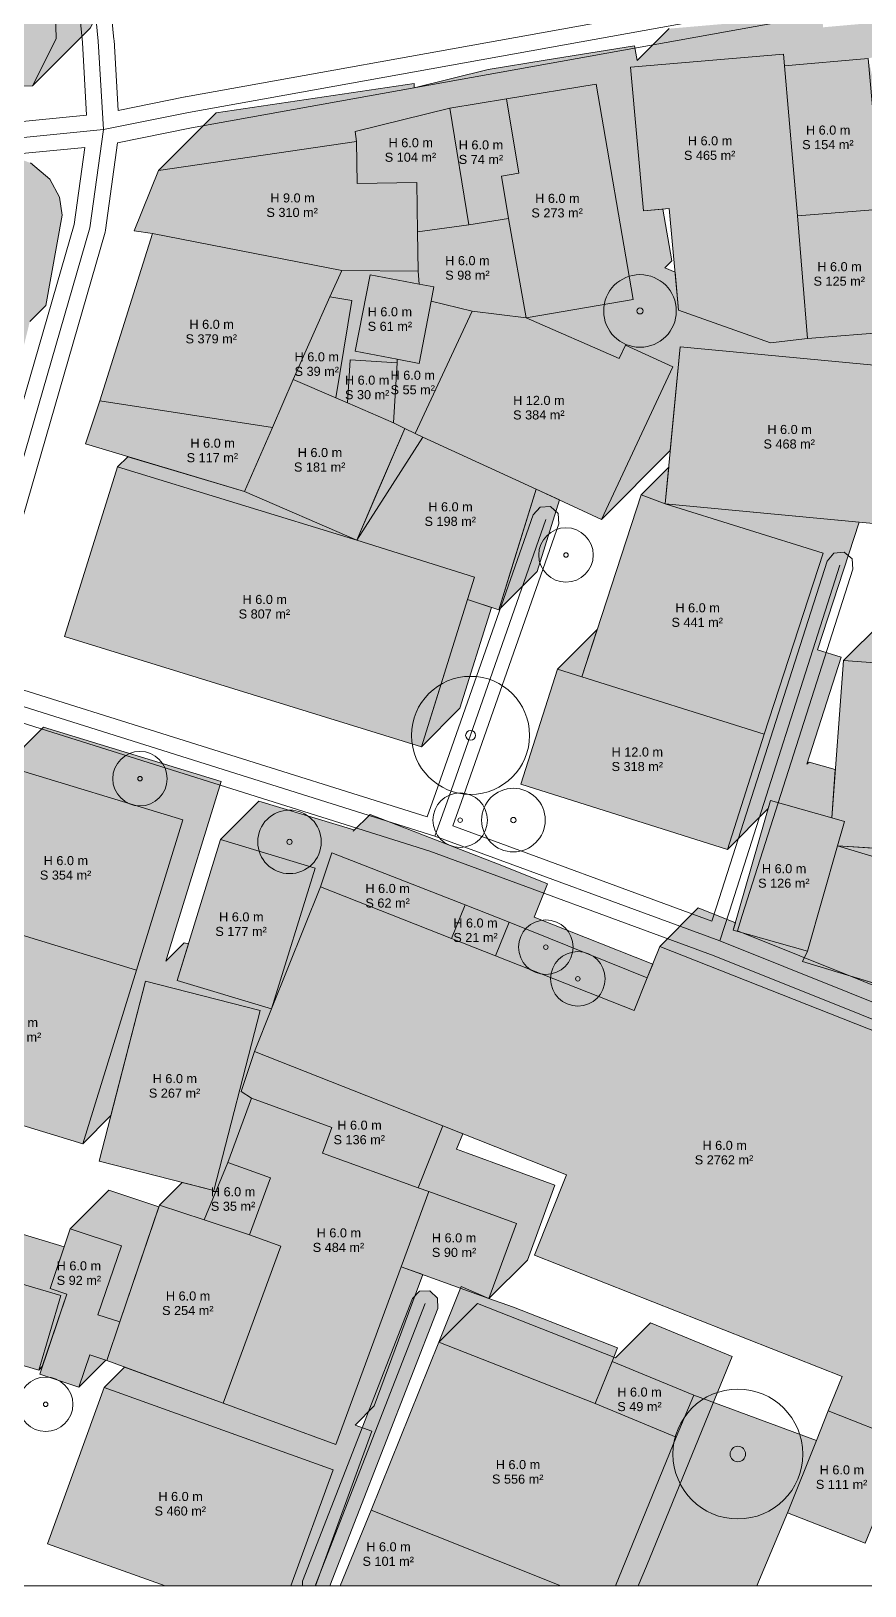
# Model space of a CAD drawing. Header units: metres. Extents: x -4 to 969, y -5 to 964.
# Drawn here: x 323.6 to 415.4, y 0 to 171.2 of the extents above; entities that cross this region are included whole.
import ezdxf

# ---------------------------------------------------------------- set-up
doc = ezdxf.new("R2010")
doc.units = ezdxf.units.M
doc.header["$MEASUREMENT"] = 0
for name, color, linetype, lineweight, true_color in [('TPX_BUILDING_AREAS_TEXT', 7, 'CONTINUOUS', 0, 0x000000), ('TPX_BUILDING_HEIGHTS_TEXT', 7, 'CONTINUOUS', 0, 0x000000), ('TPX_BUILDINGS', 7, 'CONTINUOUS', 0, 0x000000), ('TPX_BUILDINGS_HATCH', 7, 'CONTINUOUS', 0, 0xf0f0f0), ('TPX_BUILDINGS_SHADOWS_HATCH', 7, 'CONTINUOUS', 0, 0x000000), ('TPX_BUILDINGS_SHADOWS_OUTLINES', 7, 'CONTINUOUS', 0, 0x000000), ('TPX_FRAME_PROJECT', 7, 'CONTINUOUS', 0, 0x000000), ('TPX_ROADS_AXES', 7, 'CONTINUOUS', 0, 0x323232), ('TPX_ROADS_CONTOURS', 7, 'CONTINUOUS', 0, 0x646464), ('TPX_ROADS_HATCH', 7, 'CONTINUOUS', 0, 0xc8c8c8), ('TPX_VEGETATION_GREEN_SPACES', 7, 'CONTINUOUS', 0, 0x58ba48), ('TPX_VEGETATION_GREEN_SPACES_HATCH', 7, 'CONTINUOUS', 0, 0x58ba48), ('TPX_VEGETATION_TREES_INDIVIDUAL', 7, 'CONTINUOUS', 0, 0x136734)]:
    doc.layers.add(name, color=color, linetype=linetype, lineweight=lineweight, true_color=true_color)
doc.styles.add('TPX_TEXTE', font='arial.ttf')

# ---------------------------------------------------------------- blocks, each defined once
blk = doc.blocks.new('TREETR005_CR065')
at = {"layer": 'TPX_VEGETATION_TREES_INDIVIDUAL'}
for radius in [6.5, 0.542]:
    blk.add_circle((0, 0, 0.04), radius, dxfattribs=at)
blk = doc.blocks.new('TREETR003_CR040')
at = {"layer": 'TPX_VEGETATION_TREES_INDIVIDUAL'}
for radius in [4, 0.333]:
    blk.add_circle((0, 0, 0.04), radius, dxfattribs=at)
blk = doc.blocks.new('TREETR003_CR030')
at = {"layer": 'TPX_VEGETATION_TREES_INDIVIDUAL'}
for radius in [3, 0.25]:
    blk.add_circle((0, 0, 0.04), radius, dxfattribs=at)
blk = doc.blocks.new('TREETR003_CR035')
at = {"layer": 'TPX_VEGETATION_TREES_INDIVIDUAL'}
for radius in [3.5, 0.292]:
    blk.add_circle((0, 0, 0.04), radius, dxfattribs=at)
blk = doc.blocks.new('TREETR009_CR072')
at = {"layer": 'TPX_VEGETATION_TREES_INDIVIDUAL'}
for radius in [7.15, 0.851]:
    blk.add_circle((0, 0, 0.04), radius, dxfattribs=at)

msp = doc.modelspace()

# ---------------------------------------------------------------- hatches: boundary and pattern name
at = {"layer": 'TPX_BUILDINGS_HATCH'}
for points in [[(326.28, 178.39), (299.49, 177.69), (299.75, 169.47), (299.9, 164.49), (323.71, 165.21), (326.33, 170.39), (326.2, 174.75), (327.79, 174.8), (327.71, 177.21), (327.68, 178.42), (326.28, 178.39)], [(406.41, 168.7), (389.57, 167.25), (390.98, 151.44), (393.84, 151.7), (394.85, 140.51), (404.98, 136.9), (409.05, 137.37), (407.96, 150.87), (406.53, 167.41), (406.41, 168.7)], [(415.74, 168.22), (406.53, 167.41), (407.96, 150.87), (417.19, 151.61), (416.84, 155.92), (415.74, 168.22)], [(377.25, 155.57), (375.37, 155.27), (376.14, 150.6), (378.06, 139.66), (389.86, 141.68), (385.78, 165.37), (375.9, 163.78), (377.25, 155.57)], [(369.65, 162.75), (359.25, 160.19), (359.38, 159.08), (359.48, 154.44), (366.02, 154.57), (366.12, 149.14), (371.77, 149.89), (369.65, 162.75)], [(375.9, 163.78), (369.65, 162.75), (371.77, 149.89), (376.14, 150.6), (375.37, 155.27), (377.25, 155.57), (375.9, 163.78)], [(337.59, 155.87), (334.91, 149.25), (336.94, 148.94), (357.77, 144.85), (366.19, 144.81), (366.12, 149.14), (366.02, 154.57), (359.48, 154.44), (359.38, 159.08), (337.59, 155.87)], [(417.19, 151.61), (407.96, 150.87), (409.05, 137.37), (418.28, 138.11), (417.76, 144.54), (417.19, 151.61)], [(371.77, 149.89), (366.12, 149.14), (366.19, 144.81), (366.28, 143.37), (367.92, 143.05), (367.62, 141.48), (372.14, 140.4), (378.06, 139.66), (376.14, 150.6), (371.77, 149.89)], [(336.94, 148.94), (331.11, 130.52), (350.12, 127.57), (352.42, 132.86), (356.47, 141.95), (357.77, 144.85), (336.94, 148.94)], [(360.9, 144.39), (359.26, 135.98), (363.88, 135.1), (366.29, 134.64), (367.62, 141.48), (367.92, 143.05), (366.28, 143.37), (360.9, 144.39)], [(356.47, 141.95), (352.42, 132.86), (357.11, 130.84), (358.87, 141.56), (356.47, 141.95)], [(363.88, 134.71), (363.48, 128.09), (364.7, 127.47), (365.84, 126.91), (372.14, 140.4), (367.62, 141.48), (366.29, 134.64), (363.88, 135.1), (363.88, 134.71)], [(372.14, 140.4), (365.84, 126.91), (366.71, 126.52), (379.17, 120.78), (386.37, 117.46), (394.22, 134.26), (389.02, 136.65), (388.31, 135.16), (378.06, 139.66), (372.14, 140.4)], [(395.03, 136.47), (393.39, 119.18), (420.19, 116.65), (421.85, 133.94), (395.03, 136.47)], [(358.69, 135.03), (358.4, 130.28), (363.48, 128.09), (363.88, 134.71), (358.69, 135.03)], [(350.12, 127.57), (347.04, 120.51), (359.42, 115.17), (364.7, 127.47), (363.48, 128.09), (358.4, 130.28), (357.11, 130.84), (352.42, 132.86), (350.12, 127.57)], [(331.11, 130.52), (329.53, 125.76), (347.04, 120.51), (350.12, 127.57), (331.11, 130.52)], [(366.71, 126.52), (359.42, 115.17), (372.38, 111.11), (371.61, 108.64), (375.05, 107.48), (379.17, 120.78), (366.71, 126.52)], [(333.08, 123.25), (327.23, 104.54), (366.53, 92.4), (371.61, 108.64), (372.38, 111.11), (359.42, 115.17), (333.08, 123.25)], [(390.73, 120.17), (384.2, 100.13), (404.28, 93.79), (410.78, 113.73), (393.39, 119.18), (390.73, 120.17)], [(413.03, 101.9), (411.72, 84.58), (413.15, 84.17), (412.38, 81.51), (427.4, 80.51), (428.92, 100.73), (413.03, 101.9)], [(381.53, 100.97), (377.47, 88.28), (400.23, 81.11), (404.28, 93.79), (384.2, 100.13), (381.53, 100.97)], [(320.69, 90.33), (315.58, 73.79), (335.15, 67.82), (340.26, 84.36), (320.69, 90.33)], [(404.99, 86.49), (400.89, 72.2), (409.05, 69.89), (412.38, 81.51), (413.15, 84.17), (411.72, 84.58), (404.99, 86.49)], [(344.41, 82.2), (339.64, 66.68), (350.03, 63.55), (354.85, 79.03), (344.41, 82.2)], [(356.67, 80.73), (355.42, 77), (369.84, 71.31), (371.35, 75.02), (356.67, 80.73)], [(409.05, 69.89), (408.51, 68.75), (428.61, 62.68), (432.5, 75.43), (426.76, 77.16), (412.38, 81.51), (409.05, 69.89)], [(350.03, 63.55), (348.15, 58.84), (368.9, 50.66), (382.52, 45.28), (378.99, 36.44), (412.86, 23.07), (411.35, 19.27), (419.89, 15.9), (427.45, 12.92), (442.57, 50.76), (392.78, 70.42), (391.4, 66.96), (389.96, 63.38), (374.7, 69.39), (369.84, 71.31), (355.42, 77), (350.03, 63.55)], [(315.58, 73.79), (309.66, 54.66), (329.24, 48.69), (335.15, 67.82), (315.58, 73.79)], [(371.35, 75.02), (369.84, 71.31), (374.7, 69.39), (376.2, 73.09), (371.35, 75.02)], [(336.16, 66.59), (331.05, 46.76), (343.67, 43.55), (348.79, 63.38), (336.16, 66.59)], [(348.15, 58.84), (346.68, 54.44), (347.84, 53.71), (356.69, 50.5), (355.64, 47.67), (366.17, 43.85), (368.9, 50.66), (348.15, 58.84)], [(351.06, 37.41), (344.69, 20.11), (357.11, 15.59), (364.32, 35.15), (367.36, 43.42), (366.17, 43.85), (355.64, 47.67), (356.69, 50.5), (347.84, 53.71), (345.23, 46.63), (349.91, 44.93), (347.61, 38.66), (351.06, 37.41)], [(345.23, 46.63), (342.62, 40.3), (347.61, 38.66), (349.91, 44.93), (345.23, 46.63)], [(367.36, 43.42), (364.32, 35.15), (373.96, 31.64), (377.01, 39.91), (367.36, 43.42)], [(333.32, 29.07), (331.88, 24.82), (344.69, 20.11), (351.06, 37.41), (347.61, 38.66), (342.62, 40.3), (337.7, 41.94), (333.32, 29.07)], [(327.5, 32.14), (324.5, 23.32), (328.81, 21.87), (330.02, 25.44), (331.88, 24.82), (333.32, 29.07), (330.91, 29.87), (333.5, 37.45), (327.87, 39.34), (325.65, 32.76), (327.5, 32.14)], [(309.16, 37.2), (306.71, 28.98), (315.82, 26.29), (324.39, 23.76), (326.84, 31.97), (318.47, 34.45), (309.16, 37.2)], [(368.47, 26.86), (361, 8.33), (381.91, 0), (387.91, 0), (394.59, 16.38), (385.68, 20.08), (368.47, 26.86)], [(387.53, 24.73), (385.68, 20.08), (394.59, 16.38), (396.53, 21.01), (387.53, 24.73)], [(331.61, 21.86), (325.35, 4.65), (338.3, 0), (352.17, 0), (356.82, 12.8), (331.61, 21.86)], [(410.05, 16.03), (406.86, 8.06), (415.4, 4.69), (416.24, 6.78), (418.01, 11.21), (419.89, 15.9), (411.35, 19.27), (410.05, 16.03)], [(361, 8.33), (357.59, 0), (381.91, 0), (361, 8.33)]]:
    msp.add_hatch(color=256, dxfattribs=at).paths.add_polyline_path(points)
at = {"layer": 'TPX_BUILDINGS_SHADOWS_HATCH'}
for points in [[(292.43, 197.82), (292.37, 189.71), (302.66, 189.99), (302.8, 184.3), (322.85, 184.84), (322.93, 181.87), (326.29, 179.78), (326.28, 178.39), (327.68, 178.42), (327.79, 174.8), (326.2, 174.75), (326.33, 170.39), (323.71, 165.21), (330.07, 171.57), (332.7, 176.76), (332.61, 179.62), (334.15, 181.16), (334.04, 184.79), (332.64, 184.75), (329.5, 184.67), (327.17, 186.11), (327.09, 189.08), (307.05, 188.55), (306.9, 194.23), (303.14, 194.13), (303, 199.4), (292.43, 197.82)], [(357.77, 144.85), (356.47, 141.95), (358.87, 141.56), (357.11, 130.84), (358.4, 130.28), (358.69, 135.03), (363.88, 134.71), (363.88, 135.1), (359.26, 135.98), (360.9, 144.39), (366.28, 143.37), (366.19, 144.81), (357.77, 144.85)], [(361.52, 120.07), (359.42, 115.17), (366.71, 126.52), (365.84, 126.91), (364.7, 127.47), (361.52, 120.07)], [(334.19, 124.36), (333.08, 123.25), (359.42, 115.17), (347.04, 120.51), (334.19, 124.36)], [(393.77, 123.21), (390.73, 120.17), (393.39, 119.18), (393.77, 123.21)], [(376.64, 112.62), (375.05, 107.48), (379.3, 111.72), (381.73, 119.6), (379.17, 120.78), (376.64, 112.62)], [(414.76, 117.16), (393.39, 119.18), (410.78, 113.73), (404.28, 93.79), (400.23, 81.11), (404.74, 85.62), (404.99, 86.49), (411.72, 84.58), (412.12, 89.91), (409.23, 90.73), (409, 90.5), (412.76, 102.28), (410.17, 103.1), (414.76, 117.16)], [(368.12, 97.47), (366.53, 92.4), (370.78, 96.65), (374.25, 107.75), (371.61, 108.64), (368.12, 97.47)], [(385.89, 105.33), (381.53, 100.97), (384.2, 100.13), (385.89, 105.33)], [(415.35, 81.31), (412.38, 81.51), (426.76, 77.16), (432.5, 75.43), (428.61, 62.68), (432.85, 66.92), (436.75, 79.67), (431, 81.4), (428.92, 82.03), (431.64, 84.75), (432.93, 101.95), (418.57, 103.91), (418.84, 106.03), (417.27, 106.14), (413.03, 101.9), (428.92, 100.73), (427.4, 80.51), (415.35, 81.31)], [(324.93, 94.57), (320.69, 90.33), (340.26, 84.36), (335.15, 67.82), (329.24, 48.69), (332.35, 51.8), (336.16, 66.59), (348.79, 63.38), (343.67, 43.55), (340.19, 44.44), (337.7, 41.94), (342.62, 40.3), (345.23, 46.63), (347.84, 53.71), (346.68, 54.44), (348.15, 58.84), (350.03, 63.55), (339.64, 66.68), (340.88, 70.71), (340.4, 70.83), (338.39, 68.81), (339.39, 72.06), (344.5, 88.6), (324.93, 94.57)], [(348.65, 86.44), (344.41, 82.2), (354.85, 79.03), (350.03, 63.55), (355.42, 77), (356.67, 80.73), (371.35, 75.02), (376.2, 73.09), (374.7, 69.39), (389.96, 63.38), (391.4, 66.96), (392.01, 68.49), (378.94, 73.64), (380.44, 77.33), (375.59, 79.27), (360.91, 84.97), (359.04, 83.11), (359.1, 83.28), (348.65, 86.44)], [(397.02, 74.66), (392.78, 70.42), (442.57, 50.76), (427.45, 12.92), (423.8, 3.81), (428.05, 8.06), (431.69, 17.17), (446.81, 55.01), (423.37, 64.26), (408.51, 68.75), (409.05, 69.89), (400.89, 72.2), (401.13, 73.04), (397.02, 74.66)], [(368.9, 50.66), (366.17, 43.85), (367.36, 43.42), (377.01, 39.91), (373.96, 31.64), (378.21, 35.88), (381.25, 44.15), (371.6, 47.66), (370.41, 48.09), (371.09, 49.79), (368.9, 50.66)], [(332.11, 43.58), (327.87, 39.34), (333.5, 37.45), (330.91, 29.87), (333.32, 29.07), (337.63, 41.73), (332.11, 43.58)], [(313.41, 41.44), (309.16, 37.2), (318.47, 34.45), (326.84, 31.97), (324.39, 23.76), (324.79, 24.15), (327.5, 32.14), (325.65, 32.76), (327.2, 37.36), (322.71, 38.69), (313.41, 41.44)], [(333.85, 24.09), (331.61, 21.86), (356.82, 12.8), (352.17, 0), (354.87, 0), (361.07, 17.05), (359.23, 17.71), (361.35, 19.83), (366.68, 34.29), (364.32, 35.15), (357.11, 15.59), (344.69, 20.11), (333.85, 24.09)], [(372.71, 31.1), (368.47, 26.86), (385.68, 20.08), (387.53, 24.73), (396.53, 21.01), (394.59, 16.38), (387.91, 0), (390.4, 0), (391.31, 2.18), (398.84, 20.62), (400.77, 25.25), (391.77, 28.98), (387.91, 25.12), (372.71, 31.1)], [(330.02, 25.44), (328.81, 21.87), (331.79, 24.85), (330.02, 25.44)]]:
    msp.add_hatch(color=256, dxfattribs=at).paths.add_polyline_path(points)
h = msp.add_hatch(color=256, dxfattribs=at)
h.paths.add_polyline_path([(343.95, 162.24), (337.59, 155.87), (359.38, 159.08), (359.25, 160.19), (369.65, 162.75), (375.9, 163.78), (385.78, 165.37), (389.86, 141.68), (378.06, 139.66), (388.31, 135.16), (389.02, 136.65), (394.22, 134.26), (386.37, 117.46), (393.94, 125.03), (395.03, 136.47), (421.85, 133.94), (420.19, 116.65), (422.72, 134.03), (430.49, 132.98), (431.27, 137.59), (446.22, 134.57), (443.28, 118.73), (446.67, 122.12), (445.9, 122.21), (447.36, 134.58), (447.93, 139.33), (435.6, 141.82), (436.17, 142.38), (435.82, 144.11), (433.59, 143.87), (433.04, 148.92), (440.95, 149.77), (440.54, 153.51), (437.28, 153.16), (434.54, 150.42), (434.53, 150.48), (435.81, 151.77), (435.52, 152.76), (435, 155.23), (434.75, 156.42), (434.67, 156.41), (434.4, 157.83), (433.81, 157.71), (434.32, 158.22), (431.63, 171.98), (444.97, 174.42), (457.4, 176.58), (468.46, 178.67), (480.59, 181.44), (502.59, 184.78), (502.14, 161.6), (501.65, 152.32), (505.89, 156.56), (506.38, 165.84), (506.83, 189.02), (484.83, 185.69), (472.7, 182.91), (461.64, 180.82), (449.21, 178.66), (435.87, 176.23), (433.05, 173.4), (432.59, 175.39), (419.98, 172.47), (410.78, 171.65), (410.65, 172.95), (393.81, 171.5), (390.3, 167.98), (390.02, 169.62), (380.15, 168.02), (373.9, 166.99), (365.75, 164.99), (365.74, 165.45), (343.95, 162.24)])
h.paths.add_polyline_path([(389.57, 167.25), (406.41, 168.7), (406.53, 167.41), (415.74, 168.22), (428.35, 171.14), (431.92, 155.82), (424.92, 154.2), (423.91, 158.55), (418.32, 157.26), (415.74, 168.22), (416.84, 155.92), (420.51, 156.71), (421, 154.44), (424.07, 155.08), (424.31, 153.93), (426.35, 154.35), (426.66, 152.86), (430.2, 153.6), (430.76, 150.99), (431.28, 148.52), (431.57, 147.52), (430.09, 147.22), (431.92, 138.14), (431.78, 138.11), (431.35, 137.68), (430.32, 137.82), (420.29, 135.82), (419.69, 138.79), (419.02, 138.85), (419.57, 139.4), (419.34, 140.52), (421.38, 140.93), (420.49, 145.32), (417.76, 144.54), (418.28, 138.11), (409.05, 137.37), (404.98, 136.9), (394.85, 140.51), (394.47, 144.67), (393.35, 145.16), (394.1, 145.92), (393.12, 151.63), (390.98, 151.44), (389.57, 167.25)], flags=16)
h = msp.add_hatch(color=256, dxfattribs=at)
h.paths.add_polyline_path([(273.63, 155.07), (269.39, 150.83), (284.88, 151.23), (281.61, 137.72), (281.26, 135.63), (285.94, 134.01), (288.14, 133.29), (288.52, 135.35), (295.02, 133.2), (294.46, 131.84), (308.88, 126.16), (317.6, 122.71), (313.65, 106.85), (310, 93.63), (305.42, 77.58), (309.67, 81.82), (314.24, 97.87), (317.9, 111.09), (321.84, 126.95), (319.85, 127.74), (320.8, 128.7), (323.41, 139.24), (325.17, 141), (326.96, 150.97), (326.69, 152.96), (325.61, 154.92), (323.48, 156.71), (320.9, 157.67), (292.34, 157.24), (288.66, 153.57), (289.12, 155.48), (273.63, 155.07)])
h.paths.add_polyline_path([(285.44, 137.42), (285.9, 139.73), (285.5, 139.87), (285.86, 141.97), (286.86, 146.13), (286.8, 146.14), (288.1, 153), (316.65, 153.42), (319.24, 152.47), (321.37, 150.67), (322.45, 148.72), (322.72, 146.73), (320.93, 136.76), (298.56, 142.91), (287.66, 145.91), (287.02, 145.27), (298.78, 142.04), (295.53, 134.08), (285.44, 137.42)], flags=16)
h.paths.add_polyline_path([(296.15, 132.87), (296.7, 134.23), (299.95, 142.19), (319.6, 136.76), (316.56, 124.45), (310.56, 127.18), (296.15, 132.87)], flags=16)
at = {"layer": 'TPX_ROADS_HATCH'}
msp.add_hatch(color=256, dxfattribs=at).paths.add_polyline_path([(365.54, 31.64), (353.44, 0.54), (353.45, 0), (356.44, 0), (368.33, 30.56), (368.31, 31.7), (367.48, 32.5), (366.33, 32.47), (365.54, 31.64)])
at = {"layer": 'TPX_VEGETATION_GREEN_SPACES_HATCH'}
for points in [[(376.2, 73.09), (374.7, 69.39), (389.96, 63.38), (391.4, 66.96), (376.2, 73.09)], [(370.91, 32.98), (368.47, 26.86), (385.68, 20.08), (387.53, 24.73), (388.12, 26.21), (376.69, 30.71), (373.96, 31.64), (370.91, 32.98)], [(394.59, 16.38), (387.91, 0), (403.46, 0), (406.86, 8.06), (410.05, 16.03), (396.53, 21.01), (394.59, 16.38)]]:
    msp.add_hatch(color=256, dxfattribs=at).paths.add_polyline_path(points)

# ---------------------------------------------------------------- linework, layer by layer
at = {"layer": 'TPX_BUILDINGS', "elevation": 0.04}
for points in [[(326.28, 178.39), (299.49, 177.69), (299.75, 169.47), (299.9, 164.49), (323.71, 165.21), (326.33, 170.39), (326.2, 174.75), (327.79, 174.8), (327.71, 177.21), (327.68, 178.42)], [(406.41, 168.7), (389.57, 167.25), (390.98, 151.44), (393.84, 151.7), (394.85, 140.51), (404.98, 136.9), (409.05, 137.37), (407.96, 150.87), (406.53, 167.41)], [(415.74, 168.22), (406.53, 167.41), (407.96, 150.87), (417.19, 151.61), (416.84, 155.92)], [(377.25, 155.57), (375.37, 155.27), (376.14, 150.6), (378.06, 139.66), (389.86, 141.68), (385.78, 165.37), (375.9, 163.78)], [(369.65, 162.75), (359.25, 160.19), (359.38, 159.08), (359.48, 154.44), (366.02, 154.57), (366.12, 149.14), (371.77, 149.89)], [(375.9, 163.78), (369.65, 162.75), (371.77, 149.89), (376.14, 150.6), (375.37, 155.27), (377.25, 155.57)], [(337.59, 155.87), (334.91, 149.25), (336.94, 148.94), (357.77, 144.85), (366.19, 144.81), (366.12, 149.14), (366.02, 154.57), (359.48, 154.44), (359.38, 159.08)], [(417.19, 151.61), (407.96, 150.87), (409.05, 137.37), (418.28, 138.11), (417.76, 144.54)], [(371.77, 149.89), (366.12, 149.14), (366.19, 144.81), (366.28, 143.37), (367.92, 143.05), (367.62, 141.48), (372.14, 140.4), (378.06, 139.66), (376.14, 150.6)], [(336.94, 148.94), (331.11, 130.52), (350.12, 127.57), (352.42, 132.86), (356.47, 141.95), (357.77, 144.85)], [(360.9, 144.39), (359.26, 135.98), (363.88, 135.1), (366.29, 134.64), (367.62, 141.48), (367.92, 143.05), (366.28, 143.37)], [(356.47, 141.95), (352.42, 132.86), (357.11, 130.84), (358.87, 141.56)], [(363.88, 134.71), (363.48, 128.09), (364.7, 127.47), (365.84, 126.91), (372.14, 140.4), (367.62, 141.48), (366.29, 134.64), (363.88, 135.1)], [(372.14, 140.4), (365.84, 126.91), (366.71, 126.52), (379.17, 120.78), (386.37, 117.46), (394.22, 134.26), (389.02, 136.65), (388.31, 135.16), (378.06, 139.66)], [(395.03, 136.47), (393.39, 119.18), (420.19, 116.65), (421.85, 133.94)], [(358.69, 135.03), (358.4, 130.28), (363.48, 128.09), (363.88, 134.71)], [(350.12, 127.57), (347.04, 120.51), (359.42, 115.17), (364.7, 127.47), (363.48, 128.09), (358.4, 130.28), (357.11, 130.84), (352.42, 132.86)], [(331.11, 130.52), (329.53, 125.76), (347.04, 120.51), (350.12, 127.57)], [(366.71, 126.52), (359.42, 115.17), (372.38, 111.11), (371.61, 108.64), (375.05, 107.48), (379.17, 120.78)], [(333.08, 123.25), (327.23, 104.54), (366.53, 92.4), (371.61, 108.64), (372.38, 111.11), (359.42, 115.17)], [(390.73, 120.17), (384.2, 100.13), (404.28, 93.79), (410.78, 113.73), (393.39, 119.18)], [(413.03, 101.9), (411.72, 84.58), (413.15, 84.17), (412.38, 81.51), (427.4, 80.51), (428.92, 100.73)], [(381.53, 100.97), (377.47, 88.28), (400.23, 81.11), (404.28, 93.79), (384.2, 100.13)], [(320.69, 90.33), (315.58, 73.79), (335.15, 67.82), (340.26, 84.36)], [(404.99, 86.49), (400.89, 72.2), (409.05, 69.89), (412.38, 81.51), (413.15, 84.17), (411.72, 84.58)], [(344.41, 82.2), (339.64, 66.68), (350.03, 63.55), (354.85, 79.03)], [(356.67, 80.73), (355.42, 77), (369.84, 71.31), (371.35, 75.02)], [(409.05, 69.89), (408.51, 68.75), (428.61, 62.68), (432.5, 75.43), (426.76, 77.16), (412.38, 81.51)], [(350.03, 63.55), (348.15, 58.84), (368.9, 50.66), (382.52, 45.28), (378.99, 36.44), (412.86, 23.07), (411.35, 19.27), (419.89, 15.9), (427.45, 12.92), (442.57, 50.76), (392.78, 70.42), (391.4, 66.96), (389.96, 63.38), (374.7, 69.39), (369.84, 71.31), (355.42, 77)], [(315.58, 73.79), (309.66, 54.66), (329.24, 48.69), (335.15, 67.82)], [(371.35, 75.02), (369.84, 71.31), (374.7, 69.39), (376.2, 73.09)], [(336.16, 66.59), (331.05, 46.76), (343.67, 43.55), (348.79, 63.38)], [(348.15, 58.84), (346.68, 54.44), (347.84, 53.71), (356.69, 50.5), (355.64, 47.67), (366.17, 43.85), (368.9, 50.66)], [(351.06, 37.41), (344.69, 20.11), (357.11, 15.59), (364.32, 35.15), (367.36, 43.42), (366.17, 43.85), (355.64, 47.67), (356.69, 50.5), (347.84, 53.71), (345.23, 46.63), (349.91, 44.93), (347.61, 38.66)], [(345.23, 46.63), (342.62, 40.3), (347.61, 38.66), (349.91, 44.93)], [(367.36, 43.42), (364.32, 35.15), (373.96, 31.64), (377.01, 39.91)], [(333.32, 29.07), (331.88, 24.82), (344.69, 20.11), (351.06, 37.41), (347.61, 38.66), (342.62, 40.3), (337.7, 41.94)], [(327.5, 32.14), (324.5, 23.32), (328.81, 21.87), (330.02, 25.44), (331.88, 24.82), (333.32, 29.07), (330.91, 29.87), (333.5, 37.45), (327.87, 39.34), (325.65, 32.76)], [(309.16, 37.2), (306.71, 28.98), (315.82, 26.29), (324.39, 23.76), (326.84, 31.97), (318.47, 34.45)], [(368.47, 26.86), (361, 8.33), (381.91, 0), (387.91, 0), (394.59, 16.38), (385.68, 20.08)], [(387.53, 24.73), (385.68, 20.08), (394.59, 16.38), (396.53, 21.01)], [(331.61, 21.86), (325.35, 4.65), (338.3, 0), (352.17, 0), (356.82, 12.8)], [(410.05, 16.03), (406.86, 8.06), (415.4, 4.69), (416.24, 6.78), (418.01, 11.21), (419.89, 15.9), (411.35, 19.27)], [(361, 8.33), (357.59, 0), (381.91, 0)]]:
    msp.add_lwpolyline(points, close=True, dxfattribs=at)
at = {"layer": 'TPX_BUILDINGS_SHADOWS_OUTLINES', "elevation": 0.04}
for points in [[(322.93, 181.87), (326.29, 179.78), (326.28, 178.39), (327.68, 178.42), (327.79, 174.8), (326.2, 174.75), (326.33, 170.39), (323.71, 165.21), (330.07, 171.57), (332.7, 176.76), (332.61, 179.62), (334.15, 181.16), (334.04, 184.79), (332.64, 184.75), (329.5, 184.67), (327.17, 186.11), (327.09, 189.08), (307.05, 188.55)], [(393.81, 171.5), (390.3, 167.98), (390.02, 169.62), (380.15, 168.02), (373.9, 166.99), (365.75, 164.99), (365.74, 165.45), (343.95, 162.24), (337.59, 155.87), (359.38, 159.08), (359.25, 160.19), (369.65, 162.75), (375.9, 163.78), (385.78, 165.37), (389.86, 141.68), (378.06, 139.66), (388.31, 135.16), (389.02, 136.65), (394.22, 134.26), (386.37, 117.46), (393.94, 125.03), (395.03, 136.47), (421.85, 133.94)], [(418.28, 138.11), (409.05, 137.37), (404.98, 136.9), (394.85, 140.51), (394.47, 144.67), (393.35, 145.16), (394.1, 145.92), (393.12, 151.63), (390.98, 151.44), (389.57, 167.25), (406.41, 168.7), (406.53, 167.41), (415.74, 168.22)], [(323.41, 139.24), (325.17, 141), (326.96, 150.97), (326.69, 152.96), (325.61, 154.92), (323.48, 156.71)]]:
    msp.add_lwpolyline(points, dxfattribs=at)
for points in [[(357.77, 144.85), (356.47, 141.95), (358.87, 141.56), (357.11, 130.84), (358.4, 130.28), (358.69, 135.03), (363.88, 134.71), (363.88, 135.1), (359.26, 135.98), (360.9, 144.39), (366.28, 143.37), (366.19, 144.81)], [(361.52, 120.07), (359.42, 115.17), (366.71, 126.52), (365.84, 126.91), (364.7, 127.47)], [(334.19, 124.36), (333.08, 123.25), (359.42, 115.17), (347.04, 120.51)], [(393.77, 123.21), (390.73, 120.17), (393.39, 119.18)], [(376.64, 112.62), (375.05, 107.48), (379.3, 111.72), (381.73, 119.6), (379.17, 120.78)], [(414.76, 117.16), (393.39, 119.18), (410.78, 113.73), (404.28, 93.79), (400.23, 81.11), (404.74, 85.62), (404.99, 86.49), (411.72, 84.58), (412.12, 89.91), (409.23, 90.73), (409, 90.5), (412.76, 102.28), (410.17, 103.1)], [(368.12, 97.47), (366.53, 92.4), (370.78, 96.65), (374.25, 107.75), (371.61, 108.64)], [(385.89, 105.33), (381.53, 100.97), (384.2, 100.13)], [(415.35, 81.31), (412.38, 81.51), (426.76, 77.16), (432.5, 75.43), (428.61, 62.68), (432.85, 66.92), (436.75, 79.67), (431, 81.4), (428.92, 82.03), (431.64, 84.75), (432.93, 101.95), (418.57, 103.91), (418.84, 106.03), (417.27, 106.14), (413.03, 101.9), (428.92, 100.73), (427.4, 80.51)], [(324.93, 94.57), (320.69, 90.33), (340.26, 84.36), (335.15, 67.82), (329.24, 48.69), (332.35, 51.8), (336.16, 66.59), (348.79, 63.38), (343.67, 43.55), (340.19, 44.44), (337.7, 41.94), (342.62, 40.3), (345.23, 46.63), (347.84, 53.71), (346.68, 54.44), (348.15, 58.84), (350.03, 63.55), (339.64, 66.68), (340.88, 70.71), (340.4, 70.83), (338.39, 68.81), (339.39, 72.06), (344.5, 88.6)], [(348.65, 86.44), (344.41, 82.2), (354.85, 79.03), (350.03, 63.55), (355.42, 77), (356.67, 80.73), (371.35, 75.02), (376.2, 73.09), (374.7, 69.39), (389.96, 63.38), (391.4, 66.96), (392.01, 68.49), (378.94, 73.64), (380.44, 77.33), (375.59, 79.27), (360.91, 84.97), (359.04, 83.11), (359.1, 83.28)], [(397.02, 74.66), (392.78, 70.42), (442.57, 50.76), (427.45, 12.92), (423.8, 3.81), (428.05, 8.06), (431.69, 17.17), (446.81, 55.01), (423.37, 64.26), (408.51, 68.75), (409.05, 69.89), (400.89, 72.2), (401.13, 73.04)], [(368.9, 50.66), (366.17, 43.85), (367.36, 43.42), (377.01, 39.91), (373.96, 31.64), (378.21, 35.88), (381.25, 44.15), (371.6, 47.66), (370.41, 48.09), (371.09, 49.79)], [(332.11, 43.58), (327.87, 39.34), (333.5, 37.45), (330.91, 29.87), (333.32, 29.07), (337.63, 41.73)], [(313.41, 41.44), (309.16, 37.2), (318.47, 34.45), (326.84, 31.97), (324.39, 23.76), (324.79, 24.15), (327.5, 32.14), (325.65, 32.76), (327.2, 37.36), (322.71, 38.69)], [(333.85, 24.09), (331.61, 21.86), (356.82, 12.8), (352.17, 0), (354.87, 0), (361.07, 17.05), (359.23, 17.71), (361.35, 19.83), (366.68, 34.29), (364.32, 35.15), (357.11, 15.59), (344.69, 20.11)], [(372.71, 31.1), (368.47, 26.86), (385.68, 20.08), (387.53, 24.73), (396.53, 21.01), (394.59, 16.38), (387.91, 0), (390.4, 0), (391.31, 2.18), (398.84, 20.62), (400.77, 25.25), (391.77, 28.98), (387.91, 25.12)], [(330.02, 25.44), (328.81, 21.87), (331.79, 24.85)]]:
    msp.add_lwpolyline(points, close=True, dxfattribs=at)
at = {"layer": 'TPX_FRAME_PROJECT', "elevation": 0}
msp.add_lwpolyline([(0, 0), (966.9, 0), (966.9, 960.67), (0, 960.67)], close=True, dxfattribs=at)
at = {"layer": 'TPX_ROADS_AXES', "elevation": 0.03}
for points in [[(321.39, 258.21), (323.78, 243.38), (327.4, 206.55), (328.91, 191), (330.94, 170.12), (331.51, 160.39)], [(514.4, 193.48), (500.61, 191.04), (340.88, 162.28), (331.51, 160.39)], [(331.51, 160.39), (321.24, 159.38), (250.65, 156.29), (246.9, 155.86), (242.05, 155.29), (229.46, 151.8), (220.88, 148.95), (112.87, 98.75), (102.11, 91.47)], [(331.51, 160.39), (330.03, 149.56), (315.41, 99.13)], [(368.03, 82.58), (369.54, 86.88), (380.25, 117.46)], [(412.63, 112.42), (400.45, 74.31), (399.41, 71.03)], [(315.41, 99.13), (368.03, 82.58), (399.41, 71.03), (449.11, 51.11), (483.27, 36.44), (491.1, 27.28), (496.52, 21.97)], [(366.94, 31.1), (354.83, 0)]]:
    msp.add_lwpolyline(points, dxfattribs=at)
at = {"layer": 'TPX_ROADS_CONTOURS', "elevation": 0.03}
for points in [[(508.98, 224.17), (502.31, 222.3), (501.87, 222.1), (498.65, 219.9), (498.04, 219.03), (497.1, 215.36), (497.06, 214.86), (498.98, 192.53), (340.57, 164.01), (340.53, 164), (333.14, 162.5), (332.69, 170.22), (332.68, 170.29), (330.65, 191.17), (329.14, 206.72), (325.52, 243.55), (325.51, 243.66), (323.42, 256.6), (334.02, 257.32), (334.09, 257.33), (404.61, 264.94), (435.31, 268.07)], [(449.76, 52.74), (401.34, 72.15), (401.88, 73.85), (414.06, 111.96), (413.97, 113.1), (413.09, 113.84), (411.95, 113.75), (411.21, 112.87), (399.03, 74.77), (398.53, 73.22), (370.01, 83.71), (370.95, 86.39), (381.66, 116.96), (381.6, 118.11), (380.75, 118.87), (379.6, 118.81), (378.83, 117.95), (368.12, 87.38), (367.18, 84.68), (317.56, 100.28), (331.71, 149.07), (331.76, 149.32), (333.07, 158.92), (341.2, 160.56), (500.92, 189.32)], [(316.6, 96.92), (367.46, 80.92), (398.78, 69.4), (446.9, 50.11)]]:
    msp.add_lwpolyline(points, dxfattribs=at)
for points in [[(231.91, 248.18), (260.22, 251.37), (281.14, 253.08), (301.99, 254.79), (309.18, 255.44), (319.92, 256.33), (322.05, 243.15), (325.66, 206.38), (327.17, 190.83), (329.2, 169.98), (329.66, 161.97), (321.11, 161.12), (250.57, 158.04), (250.45, 158.03), (248.09, 157.76)], [(105.57, 91.7), (113.74, 97.22), (221.53, 147.32), (229.97, 150.12), (242.39, 153.57), (247.1, 154.12), (250.78, 154.55), (321.31, 157.63), (321.41, 157.63), (329.47, 158.43), (328.31, 149.92), (313.72, 99.6), (297.69, 43.08), (294.21, 31.56), (290.28, 18.52), (288.85, 14.35), (280.37, 17.31), (234.25, 34.47), (112.31, 88.35)], [(365.54, 31.64), (353.44, 0.54), (353.45, 0), (356.44, 0), (368.33, 30.56), (368.31, 31.7), (367.48, 32.5), (366.33, 32.47)]]:
    msp.add_lwpolyline(points, close=True, dxfattribs=at)
at = {"layer": 'TPX_VEGETATION_GREEN_SPACES', "elevation": 0}
for points in [[(376.2, 73.09), (374.7, 69.39), (389.96, 63.38), (391.4, 66.96)], [(370.91, 32.98), (368.47, 26.86), (385.68, 20.08), (387.53, 24.73), (388.12, 26.21), (376.69, 30.71), (373.96, 31.64)], [(394.59, 16.38), (387.91, 0), (403.46, 0), (406.86, 8.06), (410.05, 16.03), (396.53, 21.01)]]:
    msp.add_lwpolyline(points, close=True, dxfattribs=at)

# ---------------------------------------------------------------- block references
at = {"layer": 'TPX_VEGETATION_TREES_INDIVIDUAL'}
for name, p in [('TREETR003_CR040', (390.61, 140.41, 0.04)), ('TREETR003_CR030', (382.46, 113.54, 0.04)), ('TREETR005_CR065', (371.95, 93.67, 0.04)), ('TREETR003_CR030', (335.54, 88.9, 0.04)), ('TREETR003_CR030', (370.8, 84.33, 0.04)), ('TREETR003_CR035', (376.67, 84.34, 0.04)), ('TREETR003_CR035', (352.01, 81.94, 0.04)), ('TREETR003_CR030', (380.24, 70.35, 0.04)), ('TREETR003_CR030', (383.77, 66.86, 0.04)), ('TREETR003_CR030', (325.16, 20, 0.04)), ('TREETR009_CR072', (401.39, 14.52, 0.04))]:
    msp.add_blockref(name, p, dxfattribs=at)

# ---------------------------------------------------------------- texts
at = {"layer": 'TPX_BUILDING_AREAS_TEXT', "style": 'TPX_TEXTE'}
for s, p in [('S 104 m²', (362.5, 156.84, 0.05)), ('S 74 m²', (370.65, 156.6, 0.05)), ('S 465 m²', (395.45, 157.05, 0.05)), ('S 154 m²', (408.47, 158.23, 0.05)), ('S 310 m²', (349.47, 150.76, 0.05)), ('S 273 m²', (378.65, 150.71, 0.05)), ('S 98 m²', (369.16, 143.85, 0.05)), ('S 125 m²', (409.72, 143.19, 0.05)), ('S 61 m²', (360.62, 138.22, 0.05)), ('S 379 m²', (340.56, 136.84, 0.05)), ('S 39 m²', (352.57, 133.26, 0.05)), ('S 55 m²', (363.14, 131.23, 0.05)), ('S 30 m²', (358.12, 130.69, 0.05)), ('S 384 m²', (376.64, 128.46, 0.05)), ('S 468 m²', (404.21, 125.26, 0.05)), ('S 117 m²', (340.68, 123.75, 0.05)), ('S 181 m²', (352.5, 122.72, 0.05)), ('S 198 m²', (366.88, 116.74, 0.05)), ('S 807 m²', (346.41, 106.54, 0.05)), ('S 441 m²', (394.08, 105.62, 0.05)), ('S 318 m²', (387.48, 89.74, 0.05)), ('S 354 m²', (324.52, 77.78, 0.05)), ('S 126 m²', (403.62, 76.89, 0.05)), ('S 62 m²', (360.37, 74.71, 0.05)), ('S 177 m²', (343.84, 71.58, 0.05)), ('S 21 m²', (370.05, 70.91, 0.05)), ('S 410 m²', (319.01, 59.94, 0.05)), ('S 267 m²', (336.52, 53.77, 0.05)), ('S 136 m²', (356.86, 48.64, 0.05)), ('S 2762 m²', (396.64, 46.42, 0.05)), ('S 35 m²', (343.35, 41.31, 0.05)), ('S 484 m²', (354.57, 36.78, 0.05)), ('S 90 m²', (367.69, 36.23, 0.05)), ('S 92 m²', (326.37, 33.15, 0.05)), ('S 254 m²', (337.98, 29.83, 0.05)), ('S 49 m²', (388.11, 19.25, 0.05)), ('S 556 m²', (374.31, 11.26, 0.05)), ('S 111 m²', (409.98, 10.68, 0.05)), ('S 460 m²', (337.15, 7.75, 0.05)), ('S 101 m²', (360.05, 2.21, 0.05))]:
    msp.add_text(s, height=1, dxfattribs=at).set_placement(p)
at = {"layer": 'TPX_BUILDING_HEIGHTS_TEXT', "style": 'TPX_TEXTE'}
for s, p in [('H 6.0 m', (362.92, 158.44, 0.05)), ('H 6.0 m', (395.88, 158.65, 0.05)), ('H 6.0 m', (408.89, 159.83, 0.05)), ('H 6.0 m', (370.65, 158.2, 0.05)), ('H 9.0 m', (349.9, 152.36, 0.05)), ('H 6.0 m', (379.07, 152.31, 0.05)), ('H 6.0 m', (369.16, 145.45, 0.05)), ('H 6.0 m', (410.14, 144.79, 0.05)), ('H 6.0 m', (360.62, 139.82, 0.05)), ('H 6.0 m', (340.99, 138.44, 0.05)), ('H 6.0 m', (352.57, 134.86, 0.05)), ('H 6.0 m', (363.14, 132.83, 0.05)), ('H 6.0 m', (358.12, 132.29, 0.05)), ('H 12.0 m', (376.64, 130.06, 0.05)), ('H 6.0 m', (404.64, 126.86, 0.05)), ('H 6.0 m', (341.1, 125.35, 0.05)), ('H 6.0 m', (352.92, 124.32, 0.05)), ('H 6.0 m', (367.3, 118.34, 0.05)), ('H 6.0 m', (346.84, 108.14, 0.05)), ('H 6.0 m', (394.51, 107.22, 0.05)), ('H 12.0 m', (387.48, 91.34, 0.05)), ('H 6.0 m', (324.94, 79.38, 0.05)), ('H 6.0 m', (404.04, 78.49, 0.05)), ('H 6.0 m', (360.37, 76.31, 0.05)), ('H 6.0 m', (344.26, 73.18, 0.05)), ('H 6.0 m', (370.05, 72.51, 0.05)), ('H 6.0 m', (319.43, 61.54, 0.05)), ('H 6.0 m', (336.94, 55.37, 0.05)), ('H 6.0 m', (357.28, 50.24, 0.05)), ('H 6.0 m', (397.49, 48.02, 0.05)), ('H 6.0 m', (343.35, 42.91, 0.05)), ('H 6.0 m', (355, 38.38, 0.05)), ('H 6.0 m', (367.69, 37.83, 0.05)), ('H 6.0 m', (326.37, 34.75, 0.05)), ('H 6.0 m', (338.4, 31.43, 0.05)), ('H 6.0 m', (388.11, 20.85, 0.05)), ('H 6.0 m', (374.73, 12.86, 0.05)), ('H 6.0 m', (410.4, 12.28, 0.05)), ('H 6.0 m', (337.57, 9.35, 0.05)), ('H 6.0 m', (360.47, 3.81, 0.05))]:
    msp.add_text(s, height=1, dxfattribs=at).set_placement(p)

doc.saveas('drawing.dxf')
